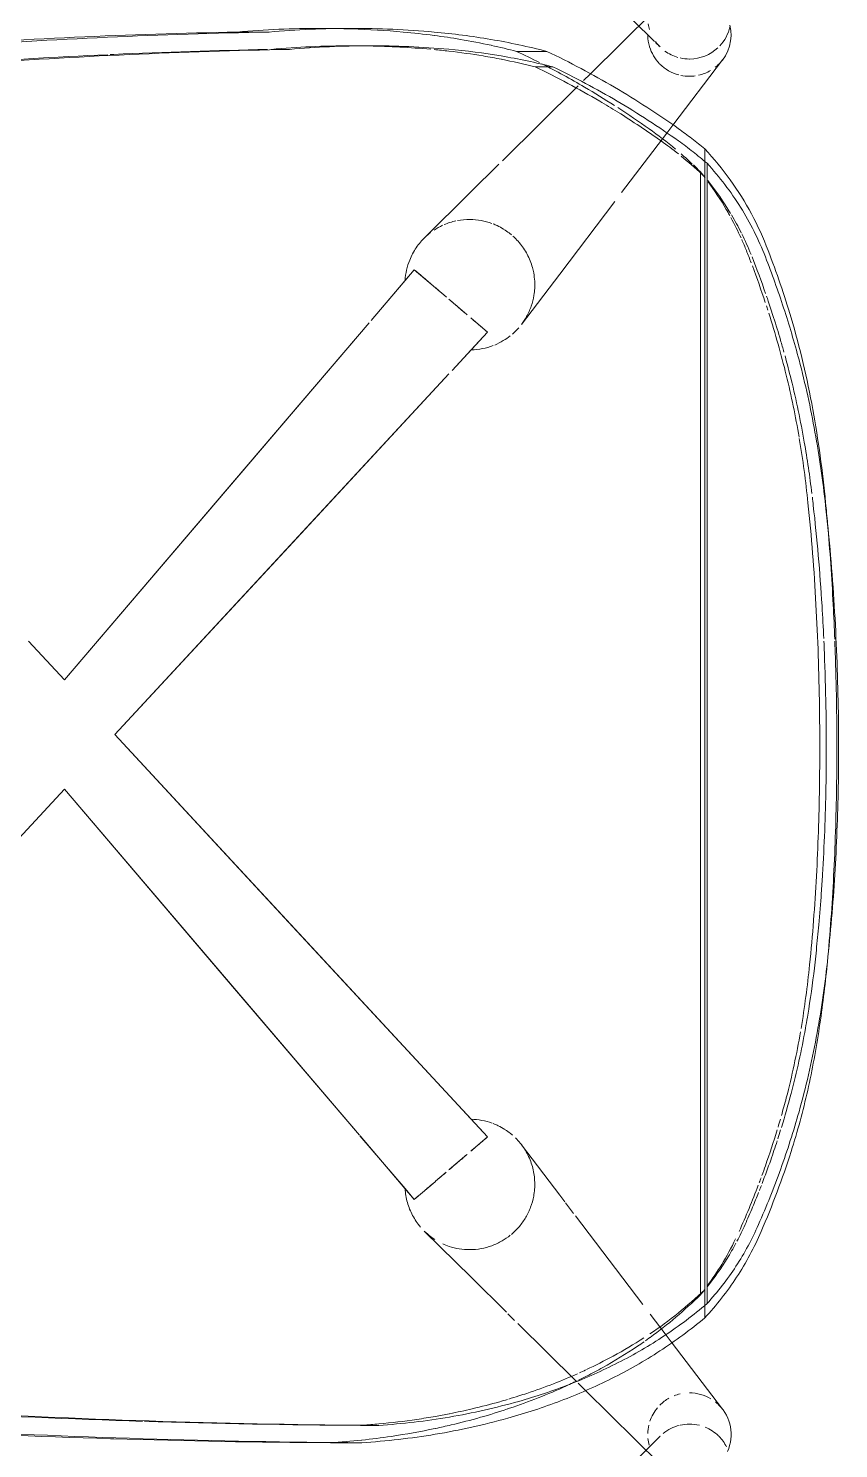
# Model space of a CAD drawing. Header units: millimetres. Extents: x 98018 to 155899, y -1987 to 21700.
# Drawn here: x 106777.8 to 107011.2, y 17446.3 to 17855.2 of the extents above; entities that cross this region are included whole.
import ezdxf

# ---------------------------------------------------------------- set-up
doc = ezdxf.new("R2010")
doc.units = ezdxf.units.MM
doc.layers.add('I-FURN-1', color=7, linetype='Continuous', lineweight=9, true_color=0xf0f0f0)

# ---------------------------------------------------------------- blocks, each defined once
blk = doc.blocks.new('Chair_IconsOfDenmark_NamNam_WoodChair - 1_186-V24-План разверток пом_ 2_49_ Этаж 2')
at = {"layer": 'I-FURN-1'}
for p, q in [((4.87, -168.17), (24.55, -148.24)), ((3.26, -169.79), (4.57, -168.47))]:
    blk.add_line(p, q, dxfattribs=at)
for start, end in [(99.0915, 107.175), (143.8709, 163.8087), (125.681, 135.3477), (167.121, 180), (180.6138, 223.1749), (226.6003, 256.8127)]:
    blk.add_arc((11.8, -178.23), 12, start, end, dxfattribs=at)
blk = doc.blocks.new('Chair_IconsOfDenmark_NamNam_WoodChair - 1_186-V25-План разверток пом_ 2_49_ Этаж 2')
at = {"layer": 'I-FURN-1'}
for p, q in [((197.64, 1.78), (139.59, 55.53)), ((197.64, 1.78), (139.59, 55.53)), ((240.3, 12.16), (229.1, 1.78)), ((240.28, 12.14), (229.1, 1.78)), ((98.01, -83.19), (197.64, 1.78)), ((229.1, 1.78), (331.96, -85.96)), ((213.37, -12.78), (97.48, -120.08)), ((317.23, -108.95), (213.37, -12.78)), ((415.68, -57.14), (415.68, -48.01)), ((410.69, -57.74), (410.69, -63.09)), ((9.43, -83.83), (9.43, -74.85)), ((411.72, -86.33), (411.72, -81.07)), ((14.43, -83.49), (14.43, -88.75)), ((79.49, -98.99), (97.83, -83.35)), ((82.6, -96.34), (97.84, -83.34)), ((332.63, -86.53), (344.14, -96.34)), ((332.64, -86.53), (347.24, -98.99)), ((82.6, -96.34), (79.49, -98.99)), ((344.14, -96.34), (347.24, -98.99)), ((56.98, -115.42), (70.38, -101.85)), ((84.6, -104.98), (79.49, -98.99)), ((347.24, -98.99), (339.38, -108.2)), ((356.35, -101.85), (369.43, -115.09)), ((87.35, -108.2), (84.72, -105.12)), ((92.44, -114.16), (88.08, -109.06)), ((329.25, -120.08), (318.21, -109.85)), ((324.16, -115.36), (318.21, -109.85)), ((338.75, -108.94), (337.14, -110.82)), ((335.45, -112.81), (334.29, -114.16)), ((337.08, -110.9), (335.48, -112.77)), ((46.99, -125.53), (56.98, -115.42)), ((97.48, -120.08), (93.38, -115.27)), ((97.48, -120.08), (102.58, -115.36)), ((333.35, -115.27), (329.25, -120.08)), ((369.43, -115.09), (377.59, -123.35)), ((96.97, -119.48), (97.48, -120.08)), ((329.76, -119.48), (329.25, -120.08)), ((44.66, -127.88), (46.56, -125.97)), ((378.63, -124.4), (400.15, -146.18)), ((27.16, -145.6), (43.76, -128.8)), ((80.77, -140.87), (95.23, -129.88)), ((345.97, -140.87), (331.5, -129.88)), ((410.11, -137.17), (410.11, -128.47)), ((405.64, -133.81), (405.64, -138.92)), ((75.48, -144.89), (78.55, -142.55)), ((78.84, -142.33), (80.77, -140.87)), ((366.85, -156.75), (345.97, -140.87)), ((24.55, -148.24), (26.59, -146.18)), ((49.25, -164.83), (74.76, -145.44)), ((3.26, -169.79), (24.55, -148.24)), ((401.72, -147.77), (403.53, -149.6)), ((403.53, -149.6), (421.5, -167.8)), ((386.52, -171.7), (369.43, -158.71)), ((40.78, -171.26), (46.5, -166.92)), ((38.53, -172.98), (40.78, -171.26)), ((388.88, -173.5), (386.52, -171.7)), ((19.06, -187.78), (38.53, -172.98)), ((407.67, -187.78), (388.88, -173.5)), ((49.02, -182.64), (45.37, -182.64)), ((378.43, -182.64), (49.02, -182.64)), ((377.89, -183.3), (49.5, -183.3)), ((375.46, -181.38), (52, -181.38)), ((373.99, -182.64), (53.45, -182.64)), ((382.02, -182.64), (378.43, -182.64))]:
    blk.add_line(p, q, dxfattribs=at)
at = {"layer": 'I-FURN-1', "flags": 128}
for points in [[(98.02, -83.18), (140.17, -47.23), (197.64, 1.78)], [(229.1, 1.78), (286.56, -47.23), (331.95, -85.95)], [(213.37, -12.78), (158.02, -64.03), (102.58, -115.36)], [(317.23, -108.95), (268.71, -64.03), (213.37, -12.78)], [(329.25, -120.08), (326.7, -117.72), (324.16, -115.36)]]:
    blk.add_lwpolyline(points, dxfattribs=at)
at = {"layer": 'I-FURN-1'}
for centre, start, end in [((11.8, -178.23), 95.3738, 105.0627), ((11.8, -178.23), 76.8972, 88.5999), ((11.8, -178.23), 50.1832, 71.5639), ((414.93, -178.23), 106.847, 134.3064), ((414.93, -178.23), 91.4001, 106.4409), ((11.8, -178.23), 29.3668, 45), ((414.93, -178.23), 135, 165.2052), ((11.8, -178.23), 12.9003, 21.6841), ((414.93, -178.23), 168.1903, 180), ((11.8, -178.23), 329.0818, 0), ((414.93, -178.23), 180, 187.9321), ((414.93, -178.23), 192.635, 210.5819), ((11.8, -178.23), 246.1351, 315), ((11.8, -178.23), 315, 321.5101), ((414.93, -178.23), 218.3184, 225), ((414.93, -178.23), 225, 283.1873)]:
    blk.add_arc(centre, 12, start, end, dxfattribs=at)
for points in [[(10.58, -11.49), (11.23, 9.59), (12.14, 30.63), (13.31, 51.62)], [(411.49, 45.54), (412.58, 30), (414.36, -1.13), (415.37, -32.37), (415.68, -48.01)], [(13.31, 41.87), (12.14, 21.01), (10.32, -20.82), (9.55, -62.81), (9.43, -83.83)], [(15.59, -20.73), (16.23, -0.06), (17.13, 20.58), (18.29, 41.17)], [(18.29, 35.47), (17.13, 14.85), (15.32, -26.5), (14.56, -67.98), (14.43, -88.75)], [(406.53, 34.89), (407.59, 19.72), (408.47, 4.52), (409.16, -10.7)], [(415.68, -57.14), (415.37, -41.59), (414.36, -10.55), (412.58, 20.39), (411.49, 35.83)], [(410.69, -63.09), (410.38, -47.65), (409.39, -16.83), (407.61, 13.89), (406.53, 29.21)], [(10.56, -12.41), (10.56, -12.1), (10.57, -11.8), (10.58, -11.49)], [(409.19, -11.35), (409.21, -11.7), (409.22, -12.05), (409.24, -12.41)], [(9.43, -74.85), (9.55, -54), (9.93, -33.18), (10.56, -12.41)], [(409.24, -12.41), (409.89, -27.14), (410.37, -41.9), (410.66, -56.69)], [(14.43, -83.49), (14.56, -62.73), (14.94, -42), (15.57, -21.31)], [(415.68, -48.01), (416.37, -55.97), (416.72, -63.94), (416.72, -71.9)], [(415.68, -104.67), (416.37, -96.75), (417.07, -80.9), (416.37, -65.06), (415.68, -57.14)], [(410.69, -57.74), (411.37, -65.4), (411.72, -73.05), (411.72, -80.71)], [(410.72, -108.91), (411.39, -101.26), (412.06, -85.98), (411.37, -70.71), (410.69, -63.09)], [(416.72, -71.9), (416.72, -74.9), (416.67, -77.9), (416.57, -80.9)], [(10.18, -83.81), (9.87, -80.83), (9.62, -77.85), (9.43, -74.85)], [(411.72, -80.71), (411.72, -82.47), (411.71, -84.23), (411.67, -85.98)], [(416.57, -80.92), (416.41, -85.88), (416.11, -90.84), (415.68, -95.8)], [(14.84, -88.75), (14.71, -87.23), (14.58, -85.71), (14.48, -84.19)], [(411.67, -85.99), (411.56, -91.9), (411.24, -97.8), (410.72, -103.71)], [(71.55, -100.77), (72.57, -99.9), (74.81, -98.38), (78.59, -96.86), (81.23, -96.42), (82.6, -96.34)], [(415.68, -95.8), (415.41, -98.78), (415.09, -101.75), (414.7, -104.7)], [(79.49, -98.99), (79.81, -99.36), (80.19, -99.8), (80.6, -100.29)], [(351.85, -98.5), (353.04, -99.14), (355.28, -100.66), (357.14, -102.63), (357.95, -103.7)], [(17.77, -109.07), (17.51, -107.73), (17.26, -106.39), (17.02, -105.05)], [(358.64, -104.67), (359.16, -105.46), (359.62, -106.29), (360.02, -107.15)], [(410.11, -137.17), (411.48, -131.83), (413.78, -121.08), (415.19, -110.17), (415.68, -104.67)], [(410.63, -104.68), (410.5, -106.1), (410.35, -107.52), (410.19, -108.93)], [(360.22, -107.61), (360.68, -108.69), (361.04, -109.83), (361.29, -110.97)], [(405.64, -138.92), (406.89, -133.98), (408.98, -124.04), (410.27, -113.97), (410.72, -108.91)], [(361.38, -111.46), (361.6, -112.61), (361.71, -113.78), (361.7, -114.98)], [(102.58, -115.36), (102.52, -117.49), (102.16, -119.5), (101.47, -121.4)], [(325.38, -121.71), (324.99, -120.71), (324.42, -118.67), (324.18, -116.48), (324.16, -115.36)], [(361.7, -114.98), (361.67, -117.23), (361.3, -119.34), (360.56, -121.34)], [(411.83, -121.19), (411.3, -123.62), (410.73, -126.05), (410.11, -128.47)], [(22.89, -129.06), (22.58, -128.1), (22.29, -127.15), (22, -126.19)], [(407.82, -124.1), (407.18, -127.35), (406.45, -130.58), (405.64, -133.81)], [(330.53, -129.08), (329.88, -128.52), (329.27, -127.91), (328.71, -127.26)], [(410.11, -128.47), (409.07, -130.68), (407.99, -132.88), (406.88, -135.06)], [(384.31, -175.1), (388.39, -169.37), (396.02, -157.61), (402.61, -145.25), (405.64, -138.92)], [(387.83, -175.13), (392.09, -169.13), (400.07, -156.81), (406.95, -143.83), (410.11, -137.17)], [(27.3, -145.94), (27.09, -145.51), (26.88, -145.08), (26.68, -144.65)], [(28.6, -148.56), (28.22, -147.82), (27.85, -147.08), (27.48, -146.33)], [(30.38, -148.34), (30.11, -147.75), (29.83, -147.15), (29.56, -146.55)], [(392.59, -157.64), (389.96, -161.86), (387.21, -166.02), (384.31, -170.09)], [(393.9, -157.64), (391.94, -160.67), (389.92, -163.66), (387.83, -166.61)], [(39.69, -166.82), (39.37, -166.38), (39.05, -165.94), (38.74, -165.5)], [(52, -181.38), (47.56, -176.82), (43.48, -172.03), (39.78, -166.95)], [(53.45, -182.64), (48.78, -177.67), (44.55, -172.43), (40.78, -166.85)], [(387.83, -166.61), (385.96, -169.24), (384, -171.78), (381.94, -174.24)], [(384.31, -170.09), (383.12, -171.77), (381.87, -173.42), (380.59, -175.04)], [(380.58, -175.83), (379.63, -176.93), (378.66, -178.01), (377.67, -179.07)], [(377.89, -183.3), (379.02, -181.98), (381.22, -179.29), (383.3, -176.51), (384.31, -175.1)], [(382.02, -182.64), (383.03, -181.42), (385.02, -178.96), (386.91, -176.42), (387.83, -175.13)], [(377.39, -179.37), (376.76, -180.04), (376.11, -180.72), (375.46, -181.38)], [(45.37, -182.64), (49.04, -186.07), (56.86, -192.19), (65.63, -196.88), (70.24, -198.89)], [(49.5, -183.3), (52.89, -186.4), (60.06, -191.95), (68.04, -196.26), (72.24, -198.12)], [(53.48, -182.54), (52.98, -182.16), (52.49, -181.77), (52, -181.38)], [(350.92, -200.11), (355.95, -198.13), (365.48, -193.38), (373.93, -186.95), (377.89, -183.3)], [(352.74, -200.92), (356.38, -199.52), (363.4, -196.32), (373.25, -190.2), (379.19, -185.3), (382.02, -182.64)], [(372.91, -183.52), (369.89, -185.94), (366.75, -188.12), (363.46, -190.09)], [(375.46, -181.38), (374.88, -181.85), (374.3, -182.31), (373.71, -182.76)], [(72.24, -194.25), (70.62, -193.52), (69.03, -192.75), (67.47, -191.93)], [(362.23, -190.2), (360.32, -191.23), (358.36, -192.2), (356.37, -193.1)], [(363, -190.36), (361.33, -191.35), (359.62, -192.28), (357.88, -193.15)], [(83.63, -198.08), (79.12, -196.37), (74.65, -194.52), (70.24, -192.53)], [(77.31, -196.44), (75.61, -195.73), (73.92, -195), (72.24, -194.25)], [(350.92, -196.26), (347.44, -197.64), (343.93, -198.95), (340.4, -200.17)], [(352.74, -194.64), (351.58, -195.1), (350.42, -195.55), (349.25, -196)], [(357.53, -193.32), (355.61, -194.28), (353.64, -195.16), (351.63, -195.98)], [(355.94, -193.29), (354.89, -193.76), (353.82, -194.21), (352.74, -194.64)], [(70.24, -198.89), (74, -200.52), (81.6, -203.59), (89.34, -206.28), (93.26, -207.53)], [(72.24, -198.12), (77.51, -200.44), (88.19, -204.71), (99.17, -208.22), (104.73, -209.8)], [(81.48, -198.15), (80.08, -197.59), (78.69, -197.02), (77.31, -196.44)], [(83.52, -198.95), (83.03, -198.76), (82.55, -198.57), (82.07, -198.38)], [(85.71, -198.86), (85.26, -198.7), (84.81, -198.53), (84.36, -198.36)], [(321.24, -209.8), (326.29, -208.46), (336.28, -205.51), (346.07, -202), (350.92, -200.11)], [(336.84, -200.4), (336.42, -200.54), (336, -200.68), (335.58, -200.81)], [(348.31, -196.36), (344.82, -197.68), (341.31, -198.92), (337.77, -200.09)], [(99.49, -204.51), (98.64, -204.25), (97.8, -203.98), (96.96, -203.71)], [(102.65, -204.44), (101.87, -204.21), (101.09, -203.98), (100.31, -203.75)], [(334.68, -201.1), (328.81, -202.97), (322.86, -204.65), (316.85, -206.14)], [(326.94, -204.48), (325.79, -204.81), (324.64, -205.14), (323.49, -205.46)], [(333.48, -202.48), (331.31, -203.17), (329.13, -203.84), (326.94, -204.48)], [(333.38, -207.53), (336.65, -206.55), (343.15, -204.46), (349.56, -202.14), (352.74, -200.92)], [(338.21, -200.93), (336.64, -201.46), (335.06, -201.98), (333.48, -202.48)], [(339.66, -200.43), (339.17, -200.6), (338.69, -200.76), (338.21, -200.93)], [(93.26, -207.53), (99.08, -209.38), (110.84, -212.53), (128.85, -215.83), (140.99, -217.31), (147.1, -217.9)], [(109.98, -207.53), (106.71, -206.66), (103.46, -205.74), (100.24, -204.74)], [(108.76, -206.14), (107.04, -205.68), (105.32, -205.21), (103.62, -204.72)], [(127.79, -210.24), (121.4, -209.13), (115.06, -207.78), (108.76, -206.14)], [(280.09, -217.47), (289.16, -216.59), (307.11, -214.19), (324.68, -210.1), (333.38, -207.53)], [(316.85, -206.14), (310.94, -207.59), (304.99, -208.8), (299.01, -209.82)], [(322.39, -205.77), (320.15, -206.38), (317.9, -206.97), (315.64, -207.53)], [(104.73, -209.8), (111.79, -211.79), (126.03, -215.06), (140.52, -217.16), (147.84, -217.96)], [(147.1, -212.85), (140.94, -212.22), (134.82, -211.42), (128.74, -210.4)], [(134.3, -212.6), (133.52, -212.48), (132.74, -212.35), (131.96, -212.22)], [(147.84, -214.42), (143.3, -213.91), (138.79, -213.31), (134.3, -212.6)], [(280.09, -212.38), (270.36, -213.42), (250.86, -214.9), (231.25, -215.54), (221.42, -215.69)], [(279.36, -217.46), (286.45, -216.67), (300.51, -214.65), (314.37, -211.62), (321.24, -209.8)], [(298.59, -209.89), (292.46, -210.92), (286.3, -211.74), (280.09, -212.38)], [(172.58, -214.82), (164.07, -214.36), (155.57, -213.73), (147.1, -212.85)], [(151.3, -214.79), (150.14, -214.67), (148.99, -214.55), (147.84, -214.42)], [(158.59, -215.5), (156.16, -215.28), (153.73, -215.04), (151.3, -214.79)], [(167.73, -216.22), (164.68, -216.01), (161.64, -215.77), (158.6, -215.5)], [(173.03, -216.57), (171.26, -216.46), (169.49, -216.35), (167.73, -216.22)], [(198.2, -215.69), (189.64, -215.56), (181.1, -215.28), (172.58, -214.82)], [(198.34, -217.56), (189.88, -217.4), (181.44, -217.08), (173.03, -216.57)], [(221.42, -215.69), (217.55, -215.75), (209.81, -215.81), (202.07, -215.75), (198.2, -215.69)], [(281.71, -213.64), (280.93, -213.73), (280.14, -213.82), (279.36, -213.91)], [(147.84, -217.96), (156.21, -218.89), (173, -220.3), (189.88, -220.94), (198.34, -221.1)], [(198.2, -220.61), (202.07, -220.67), (209.81, -220.73), (217.55, -220.67), (221.42, -220.61)], [(221.29, -217.56), (217.46, -217.63), (209.81, -217.69), (202.16, -217.63), (198.34, -217.56)], [(236.88, -217.1), (231.69, -217.31), (226.49, -217.46), (221.29, -217.56)], [(221.29, -221.1), (231.02, -220.92), (250.43, -220.18), (269.73, -218.55), (279.36, -217.46)], [(221.42, -220.61), (227.73, -220.52), (234.02, -220.35), (240.3, -220.12)], [(240.3, -216.96), (239.16, -217.01), (238.02, -217.06), (236.88, -217.1)], [(274.12, -218.03), (276.11, -217.85), (278.1, -217.66), (280.09, -217.47)], [(198.34, -221.1), (202.16, -221.17), (209.81, -221.24), (217.46, -221.17), (221.29, -221.1)]]:
    blk.add_open_spline(points, degree=3, dxfattribs=at)
for points, knots in [([(9.43, -83.83), (9.88, -90.96), (11.51, -105.09), (15.72, -124.26), (20.42, -138.7), (24.46, -148.56), (27.85, -155.85), (31.61, -162.95), (37.18, -172.03), (41.93, -178.49), (45.37, -182.64)], [0, 0, 0, 0, 0.2, 0.4, 0.55, 0.625, 0.7, 0.775, 0.85, 1, 1, 1, 1]), ([(13.52, -104.99), (12.64, -100.79), (11.39, -93.77), (10.49, -86.7), (10.19, -83.87)], [0.7399248, 0.7399248, 0.7399248, 0.7399248, 0.85, 0.9227754, 0.9227754, 0.9227754, 0.9227754]), ([(14.43, -88.75), (14.88, -95.59), (16.48, -109.14), (20.59, -127.52), (25.18, -141.35), (29.13, -150.8), (32.43, -157.77), (36.1, -164.55), (41.52, -173.21), (46.16, -179.36), (49.5, -183.3)], [0, 0, 0, 0, 0.2, 0.4, 0.55, 0.625, 0.7, 0.775, 0.85, 1, 1, 1, 1]), ([(17.02, -105.05), (16.71, -103.27), (15.83, -97.87), (15.18, -92.44), (14.85, -88.78)], [0.8000649, 0.8000649, 0.8000649, 0.8000649, 0.85, 0.9512447, 0.9512447, 0.9512447, 0.9512447]), ([(344.14, -96.34), (346.18, -96.47), (348.82, -97.05), (351.26, -98.19), (351.85, -98.5)], [-1, -1, -1, -1, -0.7857143, -0.7142857, -0.7142857, -0.7142857, -0.7142857]), ([(67.92, -104.94), (68.19, -104.52), (68.94, -103.43), (69.81, -102.43), (70.38, -101.85)], [-0.6249365, -0.6249365, -0.6249365, -0.6249365, -0.5714286, -0.4849828, -0.4849828, -0.4849828, -0.4849828]), ([(82.05, -101.98), (82.12, -102.06), (82.26, -102.23), (82.54, -102.56), (82.84, -102.91), (83.17, -103.29), (83.43, -103.6), (83.67, -103.88), (83.85, -104.09), (83.95, -104.21), (84.01, -104.28), (84.03, -104.31)], [-0.7142857, -0.7142857, -0.7142857, -0.7142857, -0.6964286, -0.6785714, -0.6428571, -0.625, -0.6071429, -0.5892857, -0.5803571, -0.5758929, -0.5714286, -0.5714286, -0.5714286, -0.5714286]), ([(344.68, -101.99), (344.61, -102.07), (344.47, -102.24), (344.18, -102.57), (343.81, -103.01), (343.39, -103.5), (343.05, -103.89), (342.87, -104.1), (342.77, -104.23), (342.71, -104.29), (342.68, -104.33)], [0.2857143, 0.2857143, 0.2857143, 0.2857143, 0.3035714, 0.3214286, 0.3571429, 0.3928571, 0.4107143, 0.4196429, 0.4241071, 0.4285714, 0.4285714, 0.4285714, 0.4285714]), ([(347.24, -98.99), (346.93, -99.35), (346.46, -99.9), (345.81, -100.66), (345.47, -101.07), (345.16, -101.43), (344.89, -101.74), (344.75, -101.9), (344.68, -101.99)], [0, 0, 0, 0, 0.1428571, 0.1785714, 0.2142857, 0.25, 0.2678571, 0.2857143, 0.2857143, 0.2857143, 0.2857143]), ([(19.15, -125.83), (18.29, -123.26), (16.62, -117.88), (14.83, -110.94), (13.86, -106.6), (13.55, -105.11)], [0.555518, 0.555518, 0.555518, 0.555518, 0.625, 0.7, 0.7389255, 0.7389255, 0.7389255, 0.7389255]), ([(84.61, -104.98), (84.64, -105.03), (84.8, -105.21), (85.09, -105.55), (85.61, -106.16), (86.32, -106.99), (86.97, -107.76), (87.33, -108.17)], [-0.5414624, -0.5414624, -0.5414624, -0.5414624, -0.5357143, -0.5178571, -0.5, -0.4642857, -0.4285714, -0.4285714, -0.4285714, -0.4285714]), ([(342.4, -104.66), (342.38, -104.68), (342.24, -104.84), (341.98, -105.15), (341.6, -105.59), (341.07, -106.22), (340.33, -107.08), (339.68, -107.85), (339.32, -108.27)], [0.443466, 0.443466, 0.443466, 0.443466, 0.4464286, 0.4642857, 0.4821429, 0.5, 0.5357143, 0.5714286, 0.5714286, 0.5714286, 0.5714286]), ([(414.69, -104.76), (414.36, -107.27), (413.54, -112.73), (412.49, -118.16), (411.85, -121.09)], [0.2714247, 0.2714247, 0.2714247, 0.2714247, 0.5, 0.7715863, 0.7715863, 0.7715863, 0.7715863]), ([(21.89, -125.84), (21.67, -125.09), (20.69, -121.73), (19.26, -116.17), (18.22, -111.33), (17.79, -109.14)], [0.603344, 0.603344, 0.603344, 0.603344, 0.625, 0.7, 0.7617276, 0.7617276, 0.7617276, 0.7617276]), ([(65.03, -114.98), (65.02, -112.93), (65.45, -110.27), (66.44, -107.77), (66.72, -107.16)], [-1, -1, -1, -1, -0.7857143, -0.7142857, -0.7142857, -0.7142857, -0.7142857]), ([(88.01, -108.97), (88.18, -109.17), (88.57, -109.63), (89.22, -110.39), (89.93, -111.22), (90.63, -112.05), (91.31, -112.84), (91.83, -113.45), (92.21, -113.89), (92.38, -114.09), (92.46, -114.19)], [-0.4074944, -0.4074944, -0.4074944, -0.4074944, -0.3928571, -0.375, -0.3571429, -0.3392857, -0.3214286, -0.3035714, -0.2946429, -0.2857143, -0.2857143, -0.2857143, -0.2857143]), ([(338.75, -108.94), (338.55, -109.18), (338.12, -109.68), (337.57, -110.33), (337.24, -110.71), (337.14, -110.82)], [0.58928571, 0.58928571, 0.58928571, 0.58928571, 0.60714286, 0.625, 0.63234309, 0.63234309, 0.63234309, 0.63234309]), ([(410.18, -108.96), (409.8, -112.27), (409.09, -117.31), (408.17, -122.32), (407.83, -124.04)], [0.172759, 0.172759, 0.172759, 0.172759, 0.5, 0.6727908, 0.6727908, 0.6727908, 0.6727908]), ([(335.37, -112.91), (335.15, -113.16), (334.84, -113.52), (334.47, -113.96), (334.3, -114.16), (334.22, -114.25)], [0.67857143, 0.67857143, 0.67857143, 0.67857143, 0.69642857, 0.70535714, 0.71428571, 0.71428571, 0.71428571, 0.71428571]), ([(337.07, -110.91), (336.95, -111.04), (336.61, -111.45), (336.03, -112.13), (335.58, -112.65), (335.37, -112.91)], [0.63425563, 0.63425563, 0.63425563, 0.63425563, 0.64285714, 0.66071429, 0.67857143, 0.67857143, 0.67857143, 0.67857143]), ([(69.17, -126.64), (68.58, -125.9), (67.43, -124.21), (66.08, -121.36), (65.25, -118.29), (65.04, -116.11), (65.03, -114.98)], [-0.2155491, -0.2155491, -0.2155491, -0.2155491, -0.1666667, -0.1111111, -0.0555556, 0, 0, 0, 0]), ([(93.59, -115.52), (93.76, -115.71), (94.13, -116.15), (94.48, -116.56), (94.68, -116.8), (94.7, -116.81)], [-0.23819134, -0.23819134, -0.23819134, -0.23819134, -0.21428571, -0.17857143, -0.17596416, -0.17596416, -0.17596416, -0.17596416]), ([(95.22, -117.42), (95.27, -117.48), (95.36, -117.59), (95.54, -117.8), (95.84, -118.15), (96.23, -118.61), (96.64, -119.09), (96.87, -119.36), (96.97, -119.48)], [-0.1428571, -0.1428571, -0.1428571, -0.1428571, -0.1339286, -0.125, -0.1071429, -0.0714286, -0.0357143, 0, 0, 0, 0]), ([(331.51, -117.42), (331.47, -117.48), (331.37, -117.59), (331.2, -117.8), (330.9, -118.15), (330.51, -118.6), (330.1, -119.08), (329.86, -119.36), (329.76, -119.48)], [0.8571429, 0.8571429, 0.8571429, 0.8571429, 0.8660714, 0.875, 0.8928571, 0.9285714, 0.9642857, 1, 1, 1, 1]), ([(333.14, -115.51), (332.97, -115.72), (332.58, -116.17), (332.25, -116.56), (332.07, -116.78)], [0.75997526, 0.75997526, 0.75997526, 0.75997526, 0.78571429, 0.82142857, 0.82142857, 0.82142857, 0.82142857]), ([(101.36, -121.71), (101.16, -122.21), (100.67, -123.33), (100.06, -124.43), (99.68, -125.03)], [-0.88888889, -0.88888889, -0.88888889, -0.88888889, -0.86111111, -0.8252385, -0.8252385, -0.8252385, -0.8252385]), ([(328.15, -126.59), (327.66, -125.97), (326.69, -124.54), (325.91, -123), (325.55, -122.15)], [-0.20736053, -0.20736053, -0.20736053, -0.20736053, -0.16666667, -0.11923029, -0.11923029, -0.11923029, -0.11923029]), ([(360.42, -121.71), (360.27, -122.09), (359.83, -123.1), (359.3, -124.09), (358.92, -124.7)], [-0.88202044, -0.88202044, -0.88202044, -0.88202044, -0.86111111, -0.82498418, -0.82498418, -0.82498418, -0.82498418]), ([(26.68, -144.65), (26.38, -144.03), (24.85, -140.76), (22.29, -134.75), (20.23, -129.06), (19.25, -126.12), (19.19, -125.95)], [0.3824636, 0.3824636, 0.3824636, 0.3824636, 0.4, 0.475, 0.55, 0.5544349, 0.5544349, 0.5544349, 0.5544349]), ([(99.58, -125.19), (99.25, -125.69), (98.75, -126.4), (98.21, -127.05), (98.03, -127.25)], [-0.82195604, -0.82195604, -0.82195604, -0.82195604, -0.79166667, -0.77777778, -0.77777778, -0.77777778, -0.77777778]), ([(358.86, -124.8), (358.54, -125.33), (358.03, -126.06), (357.49, -126.74), (357.32, -126.94)], [-0.82294679, -0.82294679, -0.82294679, -0.82294679, -0.79166667, -0.77777778, -0.77777778, -0.77777778, -0.77777778]), ([(29.3, -145.97), (28.28, -143.69), (26.26, -138.88), (24.24, -133.2), (23.15, -129.87), (22.91, -129.12)], [0.4058231, 0.4058231, 0.4058231, 0.4058231, 0.475, 0.55, 0.5716925, 0.5716925, 0.5716925, 0.5716925]), ([(97.21, -128.14), (96.74, -128.61), (95.72, -129.53), (94.05, -130.75), (91.75, -132.06), (88.48, -133.27), (85.18, -133.73), (82.42, -133.67), (80.02, -133.36), (77.26, -132.58), (74.31, -131.2), (71.66, -129.31), (70.11, -127.78), (69.42, -126.95)], [-0.7569444, -0.7569444, -0.7569444, -0.7569444, -0.7222222, -0.6875, -0.6527778, -0.5833333, -0.5138889, -0.4791667, -0.4444444, -0.3888889, -0.3333333, -0.2777778, -0.2222222, -0.2222222, -0.2222222, -0.2222222]), ([(346.3, -133.38), (345.51, -133.52), (344.05, -133.7), (341.84, -133.7), (339.44, -133.45), (336.66, -132.73), (333.86, -131.5), (332.21, -130.41), (331.5, -129.87)], [-0.5555556, -0.5555556, -0.5555556, -0.5555556, -0.5138889, -0.4791667, -0.4444444, -0.3888889, -0.3333333, -0.2878236, -0.2878236, -0.2878236, -0.2878236]), ([(356.92, -127.4), (356.78, -127.55), (356.19, -128.19), (355.05, -129.26), (353.41, -130.51), (351.13, -131.87), (348.67, -132.85), (346.83, -133.28), (346.3, -133.38)], [-0.7671385, -0.7671385, -0.7671385, -0.7671385, -0.7569444, -0.7222222, -0.6875, -0.6527778, -0.5833333, -0.5555556, -0.5555556, -0.5555556, -0.5555556]), ([(405.64, -133.81), (402.61, -140.15), (398.39, -148.1), (393.74, -155.79), (392.7, -157.47)], [0, 0, 0, 0, 0.5, 0.6407452, 0.6407452, 0.6407452, 0.6407452]), ([(406.53, -135.76), (404.4, -139.91), (400.54, -146.95), (396.36, -153.79), (394.55, -156.61)], [0.183317, 0.183317, 0.183317, 0.183317, 0.5, 0.7277046, 0.7277046, 0.7277046, 0.7277046]), ([(38.52, -165.19), (38.07, -164.55), (35.42, -160.69), (32.08, -155.19), (29.42, -150.19), (28.63, -148.63)], [0.1799439, 0.1799439, 0.1799439, 0.1799439, 0.2, 0.3, 0.3446744, 0.3446744, 0.3446744, 0.3446744]), ([(39.61, -165.08), (37.76, -162.23), (34.55, -156.8), (31.71, -151.17), (30.49, -148.56)], [0.2059686, 0.2059686, 0.2059686, 0.2059686, 0.3, 0.379627, 0.379627, 0.379627, 0.379627]), ([(379.97, -175.81), (379.77, -176.06), (377.86, -178.4), (375.86, -180.67), (373.99, -182.64)], [0.4417925, 0.4417925, 0.4417925, 0.4417925, 0.5, 1, 1, 1, 1]), ([(66.88, -191.62), (65.38, -190.81), (61.04, -188.32), (56.94, -185.43), (54.34, -183.36)], [0.2689381, 0.2689381, 0.2689381, 0.2689381, 0.5, 0.9485536, 0.9485536, 0.9485536, 0.9485536]), ([(68.1, -191.53), (65.59, -190.31), (60.99, -187.8), (56.64, -184.88), (54.66, -183.42)], [0.1097724, 0.1097724, 0.1097724, 0.1097724, 0.5, 0.8440882, 0.8440882, 0.8440882, 0.8440882]), ([(372.57, -183.61), (370, -185.52), (366.78, -187.64), (363.42, -189.54), (362.82, -189.87)], [0.1375209, 0.1375209, 0.1375209, 0.1375209, 0.5, 0.5776444, 0.5776444, 0.5776444, 0.5776444]), ([(96.33, -203.51), (94.49, -202.91), (90.38, -201.52), (86.32, -200.03), (84.09, -199.17)], [0.3547182, 0.3547182, 0.3547182, 0.3547182, 0.5, 0.6793937, 0.6793937, 0.6793937, 0.6793937]), ([(99.54, -203.52), (96.07, -202.46), (91.67, -201.02), (87.32, -199.45), (86.38, -199.11)], [0.2338208, 0.2338208, 0.2338208, 0.2338208, 0.5, 0.5734893, 0.5734893, 0.5734893, 0.5734893]), ([(131.96, -212.22), (130.9, -212.04), (123.51, -210.76), (116.2, -209.17), (109.98, -207.53)], [0.4157076, 0.4157076, 0.4157076, 0.4157076, 0.5, 1, 1, 1, 1]), ([(315.64, -207.53), (309.67, -209), (298.76, -211.27), (287.72, -212.9), (282.74, -213.51)], [0, 0, 0, 0, 0.5, 0.9077977, 0.9077977, 0.9077977, 0.9077977]), ([(279.36, -213.91), (269.73, -215.01), (256.97, -216.09), (244.16, -216.78), (241.03, -216.92)], [0, 0, 0, 0, 0.5, 0.6612933, 0.6612933, 0.6612933, 0.6612933]), ([(147.84, -217.97), (156.06, -218.76), (172.8, -219.95), (189.64, -220.48), (198.2, -220.61)], [0.0144057, 0.0144057, 0.0144057, 0.0144057, 0.5, 1, 1, 1, 1]), ([(240.84, -220.09), (244.17, -219.97), (255.29, -219.47), (266.37, -218.71), (274.12, -218.03)], [0.3298357, 0.3298357, 0.3298357, 0.3298357, 0.5, 0.8977725, 0.8977725, 0.8977725, 0.8977725])]:
    blk.add_open_spline(points, degree=3, knots=knots, dxfattribs=at)
blk = doc.blocks.new('Chair_IconsOfDenmark_NamNam_WoodChair - 1_186-V26-План разверток пом_ 2_49_ Этаж 2')
at = {"layer": 'I-FURN-1'}
blk.add_line((403.53, -149.6), (423.47, -169.79), dxfattribs=at)
for start, end in [(44.6523, 45), (14.0848, 39.2031), (0, 12.879), (346.0094, 0), (315.7369, 337.8899), (296.8757, 315)]:
    blk.add_arc((414.93, -178.23), 12, start, end, dxfattribs=at)

msp = doc.modelspace()

# ---------------------------------------------------------------- block references
at = {"layer": 'I-FURN-1', "rotation": 90.00000000000017}
for name, p in [('Chair_IconsOfDenmark_NamNam_WoodChair - 1_186-V24-План разверток пом_ 2_49_ Этаж 2', (106790, 17846.63)), ('Chair_IconsOfDenmark_NamNam_WoodChair - 1_186-V25-План разверток пом_ 2_49_ Этаж 2', (106790, 17438.52)), ('Chair_IconsOfDenmark_NamNam_WoodChair - 1_186-V26-План разверток пом_ 2_49_ Этаж 2', (106790, 17026.39))]:
    msp.add_blockref(name, p, dxfattribs=at)

doc.saveas('drawing.dxf')
